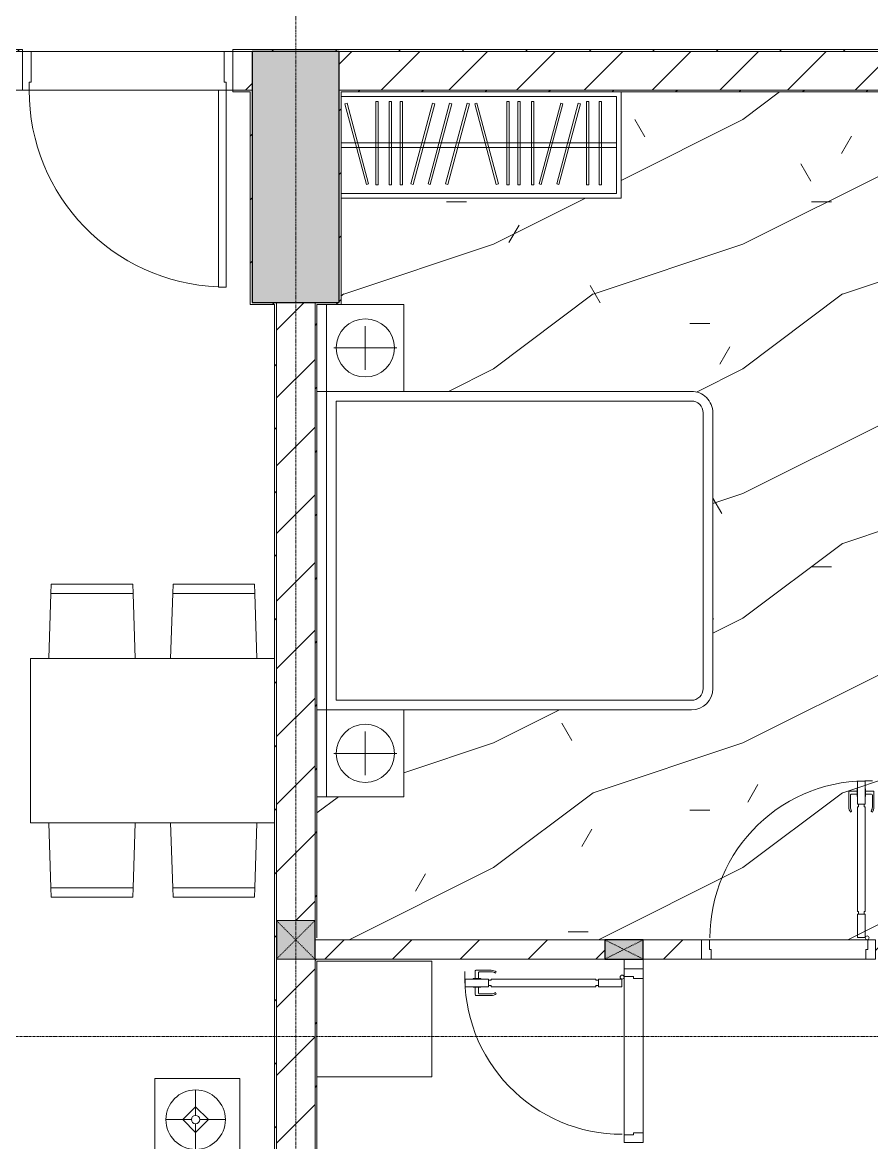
# Model space of a CAD drawing. Header units: millimetres. Extents: x 5121 to 246734, y -48180 to 129206.
# Drawn here: x 59538 to 63935, y 27887 to 33687 of the extents above; entities that cross this region are included whole.
import ezdxf

# ---------------------------------------------------------------- set-up
doc = ezdxf.new("R2010")
doc.units = ezdxf.units.MM
doc.linetypes.add('Dash', pattern=[6, 3, -3])
doc.linetypes.add('Grid Line', pattern=[22.225, 12.7, -3.175, 3.175, -3.175])
for name, color, linetype, lineweight in [('0-1', 7, 'Continuous', 5), ('A-DETL-GENF', 92, 'Continuous', 9), ('A-DETL-GENF-1', 50, 'Continuous', 9), ('A-DOOR', 31, 'Continuous', 9), ('A-DOOR-1', 253, 'Continuous', 9), ('A-DOOR-2', 50, 'Continuous', 9), ('A-DOOR-FRAM', 31, 'Continuous', 9), ('A-FLOR-1', 50, 'Continuous', 9), ('A-FLOR-PATT-1', 9, 'Continuous', 9), ('A-WALL', 113, 'Continuous', 9), ('A-WALL-1', 250, 'Continuous', 18), ('A-WALL-2', 50, 'Continuous', 9), ('A-WALL-PATT-1', 9, 'Continuous', 9), ('A-WALL-PATT-2', 50, 'Continuous', 9), ('A-WALL-PATT-3', 111, 'Continuous', 9), ('G-IMPT-1', 254, 'Continuous', 9), ('I-FURN', 30, 'Continuous', 9), ('I-FURN-1', 253, 'Continuous', 9), ('S-COLS', 52, 'Continuous', 9), ('S-COLS-1', 7, 'Continuous', 5), ('S-COLS-2', 10, 'Continuous', 25), ('S-COLS-3', 50, 'Continuous', 9), ('S-COLS-4', 253, 'Continuous', 9), ('S-COLS-5', 52, 'Continuous', 25), ('S-COLS-6', 52, 'Dash', 9), ('S-COLS-HDLN', 52, 'Dash', 9), ('S-COLS-HDLN-1', 50, 'Dash', 9), ('S-GRID-1', 1, 'Grid Line', 9)]:
    doc.layers.add(name, color=color, linetype=linetype, lineweight=lineweight)
pattern_1 = [(45, (0, 0), (-175.3625, 175.3625), [])]
pattern_2 = [(45, (0, 0), (-164.4023, 164.4023), [])]

# ---------------------------------------------------------------- blocks, each defined once
blk = doc.blocks.new('NCV_TKTC_KET CAU_rvt-1-TKCS_MB TỔNG THỂ TẦNG 1')
at = {"layer": 'S-COLS-1'}
blk.add_hatch(color=256, dxfattribs=at).paths.add_polyline_path([(60852.6, 32236.9), (60852.6, 32237), (61177.6, 32236.9), (61177.6, 33536.9), (60727.6, 33536.9), (60727.6, 32236.9)])
at = {"layer": 'S-COLS-2'}
for p, q in [((61177.6, 33536.9), (60727.6, 33536.9)), ((60727.6, 33536.9), (60727.6, 32236.9)), ((61177.6, 32236.9), (61177.6, 33536.9)), ((60727.6, 32236.9), (61177.6, 32236.9))]:
    blk.add_line(p, q, dxfattribs=at)
blk = doc.blocks.new('DOOR_CW_01 CANH MO-PANEL KINH - DIW_01-900x2200-CỬA GỖ VÂN LAMINATE-553375-TKCS_MB TỔNG THỂ TẦNG 1')
at = {"layer": 'A-DETL-GENF-1'}
for p, q in [((-397, -182), (-397, -62)), ((-397, -62), (-357, -62)), ((-357, -62), (-357, -182)), ((-357, -182), (-397, -182)), ((-397, -196), (-391, -196)), ((-397, -738), (-397, -196)), ((-391, -196), (-391, -182)), ((-391, -182), (-363, -182)), ((-363, -182), (-363, -196)), ((-357, -196), (-363, -196)), ((-357, -196), (-357, -738)), ((-442, -737), (-442, -816.5)), ((-434, -799.5), (-434, -737)), ((-433.9, -711.2), (-427.3, -715.8)), ((-397, -738), (-391, -738)), ((-357, -752), (-397, -752)), ((-397, -752), (-397, -872)), ((-391, -752), (-391, -738)), ((-363, -752), (-391, -752)), ((-357, -738), (-363, -738)), ((-363, -738), (-363, -752)), ((-357, -872), (-357, -752)), ((-320.1, -711.2), (-326.7, -715.8)), ((-320, -799.5), (-320, -737)), ((-312, -737), (-312, -816.5)), ((-399, -803.5), (-430, -803.5)), ((-399, -792.2), (-399, -831.8)), ((-397, -792.2), (-399, -792.2)), ((-397, -792.2), (-397, -831.8)), ((-357, -792.2), (-357, -831.8)), ((-357, -792.2), (-355, -792.2)), ((-355, -792.2), (-355, -831.8)), ((-355, -803.5), (-324, -803.5)), ((-399, -820.5), (-438, -820.5)), ((-399, -831.8), (-397, -831.8)), ((-355, -831.8), (-357, -831.8)), ((-355, -820.5), (-316, -820.5)), ((-397, -872), (-357, -872))]:
    blk.add_line(p, q, dxfattribs=at)
blk.add_circle((-407, -60), 10, dxfattribs=at)
for centre, radius, start, end in [((-407, -60), 814, 268, 0), ((-397, -737), 45, 145, 180), ((-397, -737), 37, 145, 180), ((-357, -737), 37, 0, 35), ((-357, -737), 45, 360, 35), ((-430, -799.5), 4, 180, 270), ((-324, -799.5), 4, 270, 0), ((-438, -816.5), 4, 180, 270), ((-316, -816.5), 4, 270, 0)]:
    blk.add_arc(centre, radius, start, end, dxfattribs=at)
at = {"layer": 'A-DOOR-2'}
for p, q in [((-450, -50), (-450, 50)), ((-450, 50), (-400, 50)), ((-400, 50), (-400, 0)), ((400, 0), (400, 50)), ((400, 50), (450, 50)), ((450, 50), (450, -50)), ((-410, -50), (-450, -50)), ((-410, 0), (-410, -50)), ((-400, 0), (-410, 0)), ((-407, -50), (-382, -50)), ((410, 0), (400, 0)), ((410, -50), (410, 0)), ((450, -50), (410, -50))]:
    blk.add_line(p, q, dxfattribs=at)
blk = doc.blocks.new('GIUONG NGU-2TAB-1600x2000 - GIUONG NGU-2TAB-1600x2000-842839-TKCS_MB TỔNG THỂ TẦNG 1')
at = {"layer": 'I-FURN-1'}
for p, q in [((8.5, 0), (8.5, -50)), ((458.5, -50), (458.5, 0)), ((458.5, 0), (458.5, -50)), ((2108.2, -50), (2108.2, 0)), ((458.5, -50), (8.5, -50)), ((8.5, -50), (8.5, -450.3)), ((8.5, -50), (458.5, -50)), ((458.5, -50), (8.5, -50)), ((8.5, -50), (8.5, -450.3)), ((458.5, -450.3), (458.5, -50)), ((2108.2, -50), (458.5, -50)), ((458.5, -50), (458.5, -1938.9)), ((458.5, -50), (2108.2, -50)), ((458.5, -1938.9), (458.5, -50)), ((458.5, -450.3), (458.5, -50)), ((458.5, -50), (2108.2, -50)), ((2108.2, 0), (2108.2, -50)), ((2558.2, -50), (2108.2, -50)), ((2108.2, -50), (2108.2, -450.3)), ((2108.2, -1938.9), (2108.2, -50)), ((2108.2, -50), (2558.2, -50)), ((2108.2, -50), (2558.2, -50)), ((2108.2, -450.3), (2108.2, -50)), ((2108.2, -50), (2108.2, -1938.9)), ((2558.2, -50), (2558.2, 0)), ((2558.2, -450.3), (2558.2, -50)), ((2558.2, -50), (2558.2, -450.3)), ((233.5, -86.8), (233.5, -413.5)), ((508.5, -100), (2058.2, -100)), ((508.5, -1938.9), (508.5, -100)), ((2058.2, -100), (2058.2, -1938.9)), ((2333.2, -86.8), (2333.2, -413.5)), ((120.2, -250.2), (346.8, -250.2)), ((2446.5, -250.2), (2219.8, -250.2)), ((8.5, -450.3), (458.5, -450.3)), ((8.5, -450.3), (458.5, -450.3)), ((2108.2, -450.3), (2558.2, -450.3)), ((2558.2, -450.3), (2108.2, -450.3)), ((1997.1, -2000), (569.6, -2000)), ((569.6, -2050), (1997.1, -2050)), ((1997.1, -2050), (569.6, -2050))]:
    blk.add_line(p, q, dxfattribs=at)
for centre in [(233.5, -250.2), (2333.2, -250.2)]:
    blk.add_circle(centre, 150.7, dxfattribs=at)
for centre, radius, start, end in [((569.6, -1938.9), 111.1, 180, 270), ((569.6, -1938.9), 111.1, 180, 270), ((569.6, -1938.9), 61.1, 180, 270), ((1997.1, -1938.9), 111.1, 270, 360), ((1997.1, -1938.9), 61.1, 270, 0), ((1997.1, -1938.9), 111.1, 270, 0)]:
    blk.add_arc(centre, radius, start, end, dxfattribs=at)
blk = doc.blocks.new('TU QUAN AO-SUITE ROOM_3 - TU QUAN AO-SUITE ROOM_3-V7-TKCS_MB TỔNG THỂ TẦNG 1')
at = {"layer": 'I-FURN-1'}
for p, q in [((-550, -50), (-550, -1500)), ((-550, -1500), (-550, -50)), ((-550, -50), (-550, -576)), ((-526, -1476), (-526, -50)), ((-526, -50), (-526, -600)), ((-287, -50), (-287, -576)), ((-263, -50), (-263, -576)), ((-24, -49.8), (-24, -1476)), ((-478.3, -181.1), (-61.3, -69.4)), ((-58.2, -80.9), (-475.2, -192.7)), ((-61.3, -69.4), (-58.2, -80.9)), ((-480.1, -229.7), (-50.1, -229.7)), ((-480.1, -241.7), (-480.1, -229.7)), ((-475.2, -192.7), (-478.3, -181.1)), ((-50.1, -229.7), (-50.1, -241.7)), ((-50.1, -241.7), (-480.1, -241.7)), ((-480.1, -299.2), (-50.1, -299.2)), ((-480.1, -311.2), (-480.1, -299.2)), ((-50.1, -311.2), (-480.1, -311.2)), ((-50.1, -299.2), (-50.1, -311.2)), ((-480.1, -356.4), (-50.1, -356.4)), ((-480.1, -368.4), (-480.1, -356.4)), ((-50.1, -368.4), (-480.1, -368.4)), ((-50.1, -356.4), (-50.1, -368.4)), ((-475.2, -411.5), (-478.3, -423.1)), ((-478.3, -423.1), (-61.3, -534.9)), ((-58.2, -523.3), (-475.2, -411.5)), ((-475.2, -500.3), (-478.3, -511.9)), ((-478.3, -511.9), (-61.3, -623.6)), ((-58.2, -612.1), (-475.2, -500.3)), ((-287, -576), (-287, -1476)), ((-263, -576), (-263, -1476)), ((-61.3, -534.9), (-58.2, -523.3)), ((-526, -1476), (-526, -600)), ((-475.2, -591.5), (-478.3, -603.1)), ((-478.3, -603.1), (-61.3, -714.9)), ((-58.2, -703.3), (-475.2, -591.5)), ((-61.3, -623.6), (-58.2, -612.1)), ((-478.3, -853.9), (-61.3, -742.1)), ((-58.2, -753.7), (-475.2, -865.5)), ((-61.3, -714.9), (-58.2, -703.3)), ((-61.3, -742.1), (-58.2, -753.7)), ((-475.2, -865.5), (-478.3, -853.9)), ((-480.1, -908.6), (-480.1, -920.6)), ((-480.1, -908.6), (-480.1, -920.6)), ((-50.1, -908.6), (-480.1, -908.6)), ((-480.1, -920.6), (-50.1, -920.6)), ((-50.1, -920.6), (-50.1, -908.6)), ((-480.1, -965.8), (-480.1, -977.8)), ((-480.1, -965.8), (-480.1, -977.8)), ((-50.1, -965.8), (-480.1, -965.8)), ((-480.1, -977.8), (-50.1, -977.8)), ((-50.1, -977.8), (-50.1, -965.8)), ((-480.1, -1035.3), (-480.1, -1047.3)), ((-480.1, -1035.3), (-480.1, -1047.3)), ((-50.1, -1035.3), (-480.1, -1035.3)), ((-50.1, -1047.3), (-50.1, -1035.3)), ((-480.1, -1047.3), (-50.1, -1047.3)), ((-475.2, -1075.3), (-478.3, -1086.9)), ((-478.3, -1086.9), (-61.3, -1198.6)), ((-58.2, -1187.1), (-475.2, -1075.3)), ((-475.2, -1166.5), (-478.3, -1178.1)), ((-478.3, -1178.1), (-61.3, -1289.9)), ((-58.2, -1278.3), (-475.2, -1166.5)), ((-61.3, -1198.6), (-58.2, -1187.1)), ((-480.1, -1320.5), (-480.1, -1332.5)), ((-480.1, -1320.5), (-480.1, -1332.5)), ((-50.1, -1320.5), (-480.1, -1320.5)), ((-480.1, -1332.5), (-50.1, -1332.5)), ((-61.3, -1289.9), (-58.2, -1278.3)), ((-50.1, -1332.5), (-50.1, -1320.5)), ((-480.1, -1386.9), (-480.1, -1398.9)), ((-480.1, -1386.9), (-480.1, -1398.9)), ((-50.1, -1386.9), (-480.1, -1386.9)), ((-50.1, -1398.9), (-50.1, -1386.9)), ((-480.1, -1398.9), (-50.1, -1398.9)), ((-550, -1500), (0, -1500)), ((0, -1500), (-550, -1500)), ((-24, -1476), (-526, -1476))]:
    blk.add_line(p, q, dxfattribs=at)
blk = doc.blocks.new('MAY GIAT - MAY GIAT_dwg-348053-TKCS_MB TỔNG THỂ TẦNG 1')
at = {"layer": 'G-IMPT-1', "flags": 128}
blk.add_lwpolyline([(5, 596.6), (5, 2.3), (605, 2.3), (605, 596.6)], dxfattribs=at)
blk = doc.blocks.new('MAY GIAT - MAY GIAT-348233-TKCS_MB TỔNG THỂ TẦNG 1')
at = {"layer": 'I-FURN-1'}
for p, q in [((5, 596.6), (5, 2.3)), ((605, 2.3), (605, 596.6)), ((5, 2.3), (605, 2.3))]:
    blk.add_line(p, q, dxfattribs=at)
blk.add_blockref('MAY GIAT - MAY GIAT_dwg-348053-TKCS_MB TỔNG THỂ TẦNG 1', (0, 0))
blk = doc.blocks.new('RES_BAN AN 1 - RES_BAN AN 1-V10-TKCS_MB TỔNG THỂ TẦNG 1')
at = {"layer": 'I-FURN-1'}
for p, q in [((-425, 1275), (425, 1275)), ((-425, 11.8), (-425, 1275)), ((425, 1275), (425, 11.8)), ((-761.9, 1168.8), (-809.6, 1167.2)), ((-809.6, 1167.2), (-809.6, 745.3)), ((-425, 1180), (-761.9, 1168.8)), ((-761.9, 1168.8), (-761.9, 743.8)), ((-761.9, 743.8), (-761.9, 1168.8)), ((-425, 732.5), (-425, 1180)), ((425, 1180), (761.9, 1168.8)), ((425, 732.5), (425, 1180)), ((761.9, 1168.8), (761.9, 743.8)), ((761.9, 1168.8), (761.9, 743.8)), ((809.6, 1167.2), (761.9, 1168.8)), ((809.6, 745.3), (809.6, 1167.2)), ((-809.6, 745.3), (-761.9, 743.8)), ((-761.9, 743.8), (-425, 732.5)), ((761.9, 743.8), (425, 732.5)), ((761.9, 743.8), (809.6, 745.3)), ((-809.6, 536.9), (-761.9, 538.5)), ((-809.6, 115.1), (-809.6, 536.9)), ((-425, 549.7), (-761.9, 538.5)), ((-761.9, 538.5), (-761.9, 113.5)), ((-761.9, 538.5), (-761.9, 113.5)), ((-425, 102.3), (-425, 549.7)), ((425, 549.7), (761.9, 538.5)), ((425, 102.3), (425, 549.7)), ((761.9, 538.5), (761.9, 113.5)), ((761.9, 538.5), (809.6, 536.9)), ((761.9, 113.5), (761.9, 538.5)), ((809.6, 536.9), (809.6, 115.1)), ((-761.9, 113.5), (-809.6, 115.1)), ((-761.9, 113.5), (-425, 102.3)), ((761.9, 113.5), (425, 102.3)), ((809.6, 115.1), (761.9, 113.5))]:
    blk.add_line(p, q, dxfattribs=at)
blk = doc.blocks.new('LOBBY_SOFA_1 - LOBBY_SOFA_1-V11-TKCS_MB TỔNG THỂ TẦNG 1')
at = {"layer": 'I-FURN'}
for p, q in [((-2556, -14.9), (-2556, -660)), ((-708, -660), (-708, -14.9)), ((-2457, -66), (-2457, -660)), ((-807, -66), (-2457, -66)), ((-807, -660), (-807, -66)), ((-807, -143), (-2457, -143)), ((-1907, -143), (-1907, -660)), ((-1357, -143), (-1357, -660)), ((-3128.2, -193.5), (-2688.2, -193.5)), ((-3128.2, -633.5), (-3128.2, -193.5)), ((-2688.2, -193.5), (-2688.2, -633.5)), ((-575.9, -193.5), (-575.9, -633.5)), ((-135.9, -193.5), (-575.9, -193.5)), ((-135.9, -633.5), (-135.9, -193.5)), ((-2915.4, -269), (-2915.4, -401)), ((-348.6, -269), (-348.6, -401)), ((-2915.4, -357), (-2981.4, -423)), ((-2849.4, -423), (-2915.4, -357)), ((-414.6, -423), (-348.6, -357)), ((-348.6, -357), (-282.6, -423)), ((-2937.4, -423), (-3069.4, -423)), ((-2981.4, -423), (-2915.4, -489)), ((-2915.4, -489), (-2849.4, -423)), ((-2915.4, -445), (-2915.4, -577)), ((-2893.4, -423), (-2761.4, -423)), ((-370.6, -423), (-502.6, -423)), ((-348.6, -489), (-414.6, -423)), ((-282.6, -423), (-348.6, -489)), ((-348.6, -445), (-348.6, -577)), ((-326.6, -423), (-194.6, -423)), ((-2688.2, -633.5), (-3128.2, -633.5)), ((-575.9, -633.5), (-135.9, -633.5)), ((-2556, -660), (-708, -660)), ((-1160.3, -1020.5), (-2128.3, -1020.5)), ((-2172.3, -1064.5), (-2172.3, -1504.5)), ((-1116.3, -1504.5), (-1116.3, -1064.5)), ((-2128.3, -1548.5), (-1160.3, -1548.5))]:
    blk.add_line(p, q, dxfattribs=at)
for centre, radius in [((-2915.4, -423), 154), ((-348.6, -423), 154), ((-2915.4, -423), 22), ((-348.6, -423), 22)]:
    blk.add_circle(centre, radius, dxfattribs=at)
for centre, start, end in [((-2128.3, -1064.5), 90, 180), ((-1160.3, -1064.5), 0, 90), ((-2128.3, -1504.5), 180, 270), ((-1160.3, -1504.5), 270, 0)]:
    blk.add_arc(centre, 44, start, end, dxfattribs=at)
at = {"layer": 'I-FURN-1'}
for p, q in [((-2556, -14.9), (-2556, -660)), ((-708, -660), (-708, -14.9)), ((-2688.2, -193.5), (-3128.2, -193.5)), ((-3128.2, -193.5), (-3128.2, -633.5)), ((-2688.2, -633.5), (-2688.2, -193.5)), ((-135.9, -193.5), (-575.9, -193.5)), ((-575.9, -193.5), (-575.9, -633.5)), ((-135.9, -633.5), (-135.9, -193.5)), ((-3128.2, -633.5), (-2688.2, -633.5)), ((-575.9, -633.5), (-135.9, -633.5)), ((-2556, -660), (-708, -660)), ((-1160.3, -1020.5), (-2128.3, -1020.5)), ((-2172.3, -1064.5), (-2172.3, -1504.5)), ((-1116.3, -1504.5), (-1116.3, -1064.5)), ((-2128.3, -1548.5), (-1160.3, -1548.5))]:
    blk.add_line(p, q, dxfattribs=at)
for centre, start, end in [((-2128.3, -1064.5), 90, 180), ((-1160.3, -1064.5), 0, 90), ((-2128.3, -1504.5), 180, 270), ((-1160.3, -1504.5), 270, 0)]:
    blk.add_arc(centre, 44, start, end, dxfattribs=at)
blk = doc.blocks.new('G1_SOF - BO TRU - 100x200-V74-TKCS_MB TỔNG THỂ TẦNG 1')
at = {"layer": 'S-COLS-3'}
blk.add_hatch(color=256, dxfattribs=at).paths.add_polyline_path([(50, -100), (50, 100), (-50, 100), (-50, -100), (-44.8, -100)])
at = {"layer": 'S-COLS-2'}
for p, q in [((50, 100), (-50, 100)), ((-50, 100), (-50, -100)), ((50, -100), (50, 100)), ((-50, -100), (50, -100))]:
    blk.add_line(p, q, dxfattribs=at)
at = {"layer": 'S-COLS-HDLN-1'}
for p, q in [((50, 100), (-50, -100)), ((-50, 100), (50, -100))]:
    blk.add_line(p, q, dxfattribs=at)
blk = doc.blocks.new('DOOR_CW_01 CANH MO-PANEL KINH - DIG_01-900x2200-CỬA NHÔM KÍNH-400860-TKCS_MB TỔNG THỂ TẦNG 1')
at = {"layer": 'A-DETL-GENF-1'}
for p, q in [((-397, -182), (-397, -62)), ((-397, -62), (-357, -62)), ((-357, -62), (-357, -182)), ((-357, -182), (-397, -182)), ((-397, -196), (-391, -196)), ((-397, -738), (-397, -196)), ((-391, -196), (-391, -182)), ((-391, -182), (-363, -182)), ((-363, -182), (-363, -196)), ((-357, -196), (-363, -196)), ((-357, -196), (-357, -738)), ((-442, -737), (-442, -816.5)), ((-434, -799.5), (-434, -737)), ((-433.9, -711.2), (-427.3, -715.8)), ((-397, -738), (-391, -738)), ((-357, -752), (-397, -752)), ((-397, -752), (-397, -872)), ((-391, -752), (-391, -738)), ((-363, -752), (-391, -752)), ((-357, -738), (-363, -738)), ((-363, -738), (-363, -752)), ((-357, -872), (-357, -752)), ((-320.1, -711.2), (-326.7, -715.8)), ((-320, -799.5), (-320, -737)), ((-312, -737), (-312, -816.5)), ((-399, -803.5), (-430, -803.5)), ((-399, -792.2), (-399, -831.8)), ((-397, -792.2), (-399, -792.2)), ((-397, -792.2), (-397, -831.8)), ((-357, -792.2), (-357, -831.8)), ((-357, -792.2), (-355, -792.2)), ((-355, -792.2), (-355, -831.8)), ((-355, -803.5), (-324, -803.5)), ((-399, -820.5), (-438, -820.5)), ((-399, -831.8), (-397, -831.8)), ((-355, -831.8), (-357, -831.8)), ((-355, -820.5), (-316, -820.5)), ((-397, -872), (-357, -872))]:
    blk.add_line(p, q, dxfattribs=at)
blk.add_circle((-407, -60), 10, dxfattribs=at)
for centre, radius, start, end in [((-407, -60), 814, 268, 0), ((-397, -737), 45, 145, 180), ((-397, -737), 37, 145, 180), ((-357, -737), 37, 0, 35), ((-357, -737), 45, 360, 35), ((-430, -799.5), 4, 180, 270), ((-324, -799.5), 4, 270, 0), ((-438, -816.5), 4, 180, 270), ((-316, -816.5), 4, 270, 0)]:
    blk.add_arc(centre, radius, start, end, dxfattribs=at)
at = {"layer": 'A-DOOR-2'}
for p, q in [((-450, -50), (-450, 50)), ((-450, 50), (-400, 50)), ((-400, 50), (-400, 0)), ((400, 0), (400, 50)), ((400, 50), (450, 50)), ((450, 50), (450, -50)), ((-410, -50), (-450, -50)), ((-410, 0), (-410, -50)), ((-400, 0), (-410, 0)), ((-407, -50), (-382, -50)), ((410, 0), (400, 0)), ((410, -50), (410, 0)), ((450, -50), (410, -50))]:
    blk.add_line(p, q, dxfattribs=at)
blk = doc.blocks.new('NCV_TKTC_TANG 1_rvt-1-TKCS_MB TỔNG THỂ TẦNG 1')
at = {"layer": 'A-FLOR-PATT-1'}
h = blk.add_hatch(dxfattribs=at)
h.set_pattern_fill('FP_5', color=256, style=0, pattern_type=2)
h.set_pattern_definition([(0, (0, 0), (2519.68, 629.92), [103.937, -1785.823, 103.937, -1785.823, -10078.72]), (0, (0, 0), (2519.68, 629.92), [-3779.52, 103.937, -3675.583, 103.937, -1785.823, -4409.44]), (0, (0, 0), (2519.68, 629.92), [-9448.8, 103.937, -1155.903, 103.937, -3045.663]), (120, (944.9, 314.96), (-1805.367, 1867.147), [103.937, -1785.823, 103.937, -11864.543]), (120, (944.9, 314.96), (-1805.367, 1867.147), [-1993.697, -1785.823, 103.937, -3675.583, -6299.2]), (120, (944.9, 314.96), (-1805.367, 1867.147), [-7559.04, 103.937, -1785.823, 103.937, -4305.503]), (120, (944.9, 314.96), (-1805.367, 1867.147), [-9552.737, -1155.903, 103.937, -3045.663]), (240, (1259.84, 1574.8), (-714.313, -2497.067), [103.937, -1785.823, 103.937, -11864.543]), (240, (1259.84, 1574.8), (-714.313, -2497.067), [-1993.697, -1785.823, 103.937, -3675.583, -6299.2]), (240, (1259.84, 1574.8), (-714.313, -2497.067), [-7559.04, 103.937, -1785.823, 103.937, -4305.503]), (240, (1259.84, 1574.8), (-714.313, -2497.067), [-9552.737, -1155.903, 103.937, -3045.663])])
h.paths.add_polyline_path([(62682.4, 28936.9), (64042.6, 28936.9), (64042.6, 32436.9), (64052.6, 32436.9), (64052.6, 33236.9), (64042.6, 33236.9), (64042.6, 33326.9), (62637.6, 33326.9), (62637.6, 32776.9), (61187.6, 32776.9), (61186.3, 32226.9), (61512.9, 32226.8), (61512.9, 31776.8), (63001.5, 31776.8), (63030.2, 31773), (63057, 31761.9), (63080, 31744.2), (63097.7, 31721.2), (63108.8, 31694.4), (63112.6, 31665.7), (63112.6, 30238.2), (63108.8, 30209.5), (63097.7, 30182.7), (63080, 30159.7), (63057, 30142), (63030.2, 30130.9), (63001.5, 30127.1), (61512.9, 30127.1), (61512.9, 29677.1), (61062.6, 29677.1), (61062.6, 28936.9), (62652.6, 28936.9)])
h = blk.add_hatch(dxfattribs=at)
h.set_pattern_fill('FP_4', color=256, style=0, pattern_type=2)
h.set_pattern_definition([(216.87, (516.46, 1291.15), (3873.4454, 2582.3069), [645.575, -5810.175]), (206.565, (1291.15, 903.8), (-1291.1515, -1291.149), [1443.55, -1443.55]), (198.435, (1291.15, 258.23), (-2582.2983, -1291.1527), [816.596, -3266.38])])
h.paths.add_polyline_path([(62682.4, 28936.9), (64042.6, 28936.9), (64042.6, 32436.9), (64052.6, 32436.9), (64052.6, 33236.9), (64042.6, 33236.9), (64042.6, 33326.9), (62637.6, 33326.9), (62637.6, 32776.9), (61187.6, 32776.9), (61186.3, 32226.9), (61512.9, 32226.8), (61512.9, 31776.8), (63001.5, 31776.8), (63030.2, 31773), (63057, 31761.9), (63080, 31744.2), (63097.7, 31721.2), (63108.8, 31694.4), (63112.6, 31665.7), (63112.6, 30238.2), (63108.8, 30209.5), (63097.7, 30182.7), (63080, 30159.7), (63057, 30142), (63030.2, 30130.9), (63001.5, 30127.1), (61512.9, 30127.1), (61512.9, 29677.1), (61062.6, 29677.1), (61062.6, 28936.9), (62652.6, 28936.9)])
at = {"layer": 'A-WALL-PATT-1'}
h = blk.add_hatch(dxfattribs=at)
h.set_pattern_fill('FP_2', color=256, style=0, pattern_type=2)
h.set_pattern_definition(pattern_1)
h.paths.add_polyline_path([(64053, 28836.9), (64254.2, 28836.9), (64254.2, 28936.9), (63954.6, 28936.9), (63954.6, 28836.9), (64052.6, 28836.9)])
h.paths.add_polyline_path([(65500.7, 28836.9), (65852.6, 28836.9), (65852.6, 28936.9), (65054.2, 28936.9), (65054.2, 28836.9)])
h.paths.add_polyline_path([(61917.5, 28836.9), (62552.6, 28836.9), (62552.6, 28936.9), (61052.6, 28936.9), (61052.6, 28836.9), (61672.8, 28836.9)])
h.paths.add_polyline_path([(62752.6, 28836.9), (63054.6, 28836.9), (63054.6, 28936.9), (62752.6, 28936.9), (62752.6, 28861.8)])
at = {"layer": 'A-WALL-PATT-2'}
h = blk.add_hatch(dxfattribs=at)
h.set_pattern_fill('FP_10', color=256, style=0, pattern_type=2)
h.set_pattern_definition(pattern_2)
h.paths.add_polyline_path([(60627.6, 33326.9), (60727.6, 33326.9), (60727.6, 33336.9), (60627.6, 33336.9)])
h.paths.add_polyline_path([(57878.7, 33326.9), (59537.6, 33326.9), (59537.6, 33336.9), (57852.6, 33336.9), (57853.6, 33326.9), (57862.6, 33326.9)])
h = blk.add_hatch(dxfattribs=at)
h.set_pattern_fill('FP_10', color=256, style=0, pattern_type=2)
h.set_pattern_definition(pattern_2)
h.paths.add_polyline_path([(60727.6, 32236.9), (60727.6, 33326.9), (60717.6, 33326.9), (60717.6, 32236.9)])
h = blk.add_hatch(dxfattribs=at)
h.set_pattern_fill('FP_10', color=256, style=0, pattern_type=2)
h.set_pattern_definition(pattern_2)
h.paths.add_polyline_path([(63990.3, 33326.9), (64042.6, 33326.9), (64042.6, 33336.9), (61177.6, 33336.9), (61177.6, 33326.9), (63918.7, 33326.9)])
h = blk.add_hatch(dxfattribs=at)
h.set_pattern_fill('FP_10', color=256, style=0, pattern_type=2)
h.set_pattern_definition(pattern_2)
h.paths.add_polyline_path([(61186.3, 32226.9), (61187.6, 32226.9), (61187.6, 33326.9), (61177.6, 33326.9), (61177.6, 32226.9)])
h = blk.add_hatch(dxfattribs=at)
h.set_pattern_fill('FP_10', color=256, style=0, pattern_type=2)
h.set_pattern_definition(pattern_2)
h.paths.add_polyline_path([(60719.1, 32226.9), (60842.6, 32226.9), (60842.6, 32236.9), (60717.6, 32236.9), (60717.6, 32226.9)])
h = blk.add_hatch(dxfattribs=at)
h.set_pattern_fill('FP_10', color=256, style=0, pattern_type=2)
h.set_pattern_definition(pattern_2)
h.paths.add_polyline_path([(60852.6, 25546.9), (60852.6, 32236.9), (60842.6, 32236.9), (60842.6, 25546.9)])
h = blk.add_hatch(dxfattribs=at)
h.set_pattern_fill('FP_10', color=256, style=0, pattern_type=2)
h.set_pattern_definition(pattern_2)
h.paths.add_polyline_path([(61052.6, 28936.9), (61062.6, 28936.9), (61062.6, 32236.9), (61052.6, 32236.9), (61052.6, 29036.9)])
h = blk.add_hatch(dxfattribs=at)
h.set_pattern_fill('FP_10', color=256, style=0, pattern_type=2)
h.set_pattern_definition(pattern_2)
h.paths.add_polyline_path([(61177.5, 32226.9), (61177.6, 32226.9), (61177.6, 32236.9), (61062.6, 32236.9), (61062.6, 32226.9), (61177.2, 32226.9)])
h = blk.add_hatch(dxfattribs=at)
h.set_pattern_fill('FP_10', color=256, style=0, pattern_type=2)
h.set_pattern_definition(pattern_2)
h.paths.add_polyline_path([(61052.6, 25536.9), (61062.6, 25536.9), (61062.6, 28836.9), (61052.6, 28836.9), (61052.6, 26654.4)])
at = {"layer": 'A-FLOR-1'}
for p, q in [((60582.6, 33536.9), (59582.6, 33536.9)), ((60592.6, 33336.9), (59572.6, 33336.9)), ((59572.6, 33336.9), (60592.6, 33336.9)), ((63094.6, 28936.9), (63914.6, 28936.9)), ((63904.6, 28836.9), (63104.6, 28836.9)), ((62752.6, 28736.9), (62752.6, 27936.9))]:
    blk.add_line(p, q, dxfattribs=at)
at = {"layer": 'A-WALL-1'}
for p, q in [((60727.6, 33336.9), (60627.6, 33336.9)), ((60627.6, 33336.9), (60627.6, 33326.9)), ((60627.6, 33326.9), (60717.6, 33326.9)), ((60717.6, 33326.9), (60717.6, 32236.9)), ((60727.6, 33326.9), (60727.6, 33336.9)), ((60727.6, 32236.9), (60727.6, 33326.9)), ((64042.6, 33336.9), (61177.6, 33336.9)), ((61177.6, 33336.9), (61177.6, 33326.9)), ((61177.6, 33326.9), (61177.6, 32236.9)), ((61187.6, 33326.9), (64042.6, 33326.9)), ((61187.6, 32226.9), (61187.6, 33326.9)), ((60717.6, 32236.9), (60717.6, 32226.9)), ((60717.6, 32226.9), (60842.6, 32226.9)), ((60842.6, 32236.9), (60727.6, 32236.9)), ((60852.6, 32236.9), (60842.6, 32236.9)), ((60842.6, 32226.9), (60842.6, 25546.9)), ((60852.6, 25546.9), (60852.6, 32236.9)), ((61052.6, 32236.9), (61052.6, 28936.9)), ((61062.6, 32236.9), (61052.6, 32236.9)), ((61177.6, 32236.9), (61062.6, 32236.9)), ((61062.6, 28946.9), (61062.6, 32226.9)), ((61062.6, 32226.9), (61177.6, 32226.9)), ((61177.6, 32226.9), (61187.6, 32226.9)), ((61062.6, 28936.9), (61052.6, 28936.9)), ((61052.6, 28936.9), (61052.6, 28836.9)), ((61052.6, 28936.9), (61062.6, 28936.9)), ((61052.6, 28836.9), (61062.6, 28836.9)), ((61052.6, 28836.9), (61052.6, 25536.9)), ((61062.6, 28836.9), (61052.6, 28836.9)), ((62652.6, 28836.9), (62652.6, 28826.9)), ((62752.6, 28826.9), (62752.6, 28836.9)), ((61062.6, 25546.9), (61062.6, 28826.9))]:
    blk.add_line(p, q, dxfattribs=at)
at = {"layer": 'A-WALL-2'}
for p, q in [((62552.6, 28936.9), (61062.6, 28936.9)), ((63054.6, 28936.9), (62752.6, 28936.9)), ((63094.6, 28936.9), (63914.6, 28936.9)), ((61062.6, 28836.9), (62552.6, 28836.9)), ((62752.6, 28836.9), (63054.6, 28836.9)), ((63904.6, 28836.9), (63104.6, 28836.9)), ((62652.6, 28826.9), (62652.6, 28786.9)), ((62752.6, 28786.9), (62752.6, 28826.9)), ((62652.6, 27926.9), (62652.6, 28746.9)), ((62752.6, 28736.9), (62752.6, 27936.9))]:
    blk.add_line(p, q, dxfattribs=at)
at = {"layer": 'A-DOOR-1'}
for name, p, rotation in [('DOOR_CW_01 CANH MO-PANEL KINH - DIW_01-900x2200-CỬA GỖ VÂN LAMINATE-553375-TKCS_MB TỔNG THỂ TẦNG 1', (63504.6, 28886.9), 180), ('DOOR_CW_01 CANH MO-PANEL KINH - DIG_01-900x2200-CỬA NHÔM KÍNH-400860-TKCS_MB TỔNG THỂ TẦNG 1', (62702.6, 28336.9), 269.9999999999989)]:
    blk.add_blockref(name, p, dxfattribs=dict(at, rotation=rotation))
at = {"layer": 'I-FURN-1'}
for name, p, rotation in [('TU QUAN AO-SUITE ROOM_3 - TU QUAN AO-SUITE ROOM_3-V7-TKCS_MB TỔNG THỂ TẦNG 1', (61137.6, 33326.9), 89.9999999999998), ('GIUONG NGU-2TAB-1600x2000 - GIUONG NGU-2TAB-1600x2000-842839-TKCS_MB TỔNG THỂ TẦNG 1', (61062.6, 29668.6), 90.00000000000065), ('RES_BAN AN 1 - RES_BAN AN 1-V10-TKCS_MB TỔNG THỂ TẦNG 1', (60854.3, 29968.2), 90.00000000000026), ('MAY GIAT - MAY GIAT-348233-TKCS_MB TỔNG THỂ TẦNG 1', (61659.2, 28222), 90), ('LOBBY_SOFA_1 - LOBBY_SOFA_1-V11-TKCS_MB TỔNG THỂ TẦNG 1', (60857.5, 25090.4), 270.0000000000005)]:
    blk.add_blockref(name, p, dxfattribs=dict(at, rotation=rotation))
at = {"layer": 'S-COLS-4', "rotation": 89.99999999999945}
blk.add_blockref('G1_SOF - BO TRU - 100x200-V74-TKCS_MB TỔNG THỂ TẦNG 1', (62652.6, 28886.9), dxfattribs=at)
blk = doc.blocks.new('FD_05 - FD_05-1000x2200mm-835433-TKCS_MB TỔNG THỂ TẦNG 1')
at = {"layer": 'A-DETL-GENF'}
for p, q in [((510, -100), (470, -100)), ((470, -100), (470, -1120)), ((510, -1120), (510, -100)), ((470, -1120), (510, -1120))]:
    blk.add_line(p, q, dxfattribs=at)
blk.add_arc((510, -100), 1020, 180, 267.75253, dxfattribs=at)
at = {"layer": 'A-DOOR-FRAM'}
for p, q in [((-545, 100), (-500, 100)), ((-545, -100), (-545, 100)), ((-500, 100), (-500, -60)), ((500, 100), (545, 100)), ((500, -60), (500, 100)), ((545, 100), (545, -100)), ((-510, -100), (-545, -100)), ((-500, -60), (-510, -60)), ((-510, -60), (-510, -100)), ((510, -60), (500, -60)), ((510, -100), (510, -60)), ((545, -100), (510, -100))]:
    blk.add_line(p, q, dxfattribs=at)
blk = doc.blocks.new('G1_SOF - BO TRU - 200x200-3050151-TKCS_MB TỔNG THỂ TẦNG 1')
at = {"layer": 'S-COLS-HDLN'}
for p, q in [((-100, 100), (100, -100)), ((100, 100), (-100, -100))]:
    blk.add_line(p, q, dxfattribs=at)

msp = doc.modelspace()

# ---------------------------------------------------------------- hatches: boundary and pattern name
at = {"layer": 'A-WALL-PATT-3'}
h = msp.add_hatch(dxfattribs=at)
h.set_pattern_fill('FP_1', color=256, style=0, pattern_type=2)
h.set_pattern_definition(pattern_1)
h.paths.add_polyline_path([(52937.6, 33336.9), (56452.6, 33336.9), (56452.6, 33536.9), (52927.6, 33536.9), (52927.6, 33336.9)])
h.paths.add_polyline_path([(60682.8, 33336.9), (60727.6, 33336.9), (60727.6, 33536.9), (60627.6, 33536.9), (60627.6, 33336.9)])
h.paths.add_polyline_path([(56652.6, 33336.9), (59537.6, 33336.9), (59537.6, 33536.9), (56652.6, 33536.9)])
h = msp.add_hatch(dxfattribs=at)
h.set_pattern_fill('FP_43', color=256, style=0, pattern_type=2)
h.set_pattern_definition(pattern_2)
h.paths.add_polyline_path([(73647.1, 33536.9), (80552.6, 33537.4), (80552.6, 33546.9), (70567.6, 33546.9), (70567.6, 33536.9), (73029.8, 33536.9)])
h.paths.add_polyline_path([(61917.5, 33536.9), (67737.6, 33536.9), (67737.6, 33546.9), (60627.6, 33546.9), (60627.6, 33536.9), (61177.6, 33536.9)])
h.paths.add_polyline_path([(59448.1, 33536.9), (59537.6, 33536.9), (59535.4, 33546.9), (56652.6, 33546.9), (56652.6, 33536.9), (58213.4, 33536.9)])
h.paths.add_polyline_path([(68827.6, 33536.9), (69477.6, 33536.9), (69475.4, 33546.9), (68827.6, 33546.9)])
h = msp.add_hatch(dxfattribs=at)
h.set_pattern_fill('FP_1', color=256, style=0, pattern_type=2)
h.set_pattern_definition(pattern_1)
h.paths.add_polyline_path([(65002.6, 33336.9), (65852.9, 33336.9), (65852.9, 33536.9), (61177.6, 33536.9), (61177.6, 33336.9), (64902.6, 33336.9)])
h.paths.add_polyline_path([(68827.6, 33336.9), (68927.6, 33336.9), (68927.6, 33536.9), (68827.6, 33536.9), (68827.6, 33376.9)])
h.paths.add_polyline_path([(66856.3, 33336.9), (67737.6, 33336.9), (67737.6, 33536.9), (66052.9, 33535.9), (66053.6, 33336.9), (66669.4, 33336.9)])
h = msp.add_hatch(dxfattribs=at)
h.set_pattern_fill('FP_1', color=256, style=0, pattern_type=2)
h.set_pattern_definition(pattern_1)
h.paths.add_polyline_path([(60857.5, 25536.9), (61052.6, 25536.9), (61052.6, 28836.9), (60852.6, 28836.9), (60852.6, 25536.9)])
h.paths.add_polyline_path([(60916.5, 29036.9), (61052.6, 29036.9), (61052.6, 32237), (60852.6, 32237), (60852.6, 29036.9)])
at = {"layer": 'S-COLS-1'}
msp.add_hatch(color=256, dxfattribs=at).paths.add_polyline_path([(60852.6, 28836.9), (61052.6, 28836.9), (61052.6, 29036.9), (60852.6, 29036.9), (60852.6, 28936.9)])

# ---------------------------------------------------------------- linework, layer by layer
at = {"layer": 'A-WALL'}
for p, q in [((59537.6, 33536.9), (56652.6, 33536.9)), ((56652.6, 33536.9), (59537.6, 33536.9)), ((59582.6, 33536.9), (60582.6, 33536.9)), ((60727.6, 33536.9), (60627.6, 33536.9)), ((60627.6, 33536.9), (60727.6, 33536.9)), ((65852.9, 33536.9), (61177.6, 33536.9)), ((60592.6, 33336.9), (59572.6, 33336.9)), ((60852.6, 29036.9), (61052.6, 29036.9)), ((61052.6, 28836.9), (60852.6, 28836.9))]:
    msp.add_line(p, q, dxfattribs=at)
at = {"layer": 'A-WALL-1'}
for p, q in [((59537.6, 33546.9), (56662.6, 33546.9)), ((59537.6, 33536.9), (59537.6, 33546.9)), ((67737.6, 33546.9), (60627.6, 33546.9)), ((60627.6, 33546.9), (60627.6, 33536.9)), ((60727.6, 33336.9), (60727.6, 33536.9)), ((60727.6, 33536.9), (61177.6, 33536.9)), ((61177.6, 33536.9), (61177.6, 33336.9)), ((56652.6, 33336.9), (59537.6, 33336.9)), ((60627.6, 33336.9), (60727.6, 33336.9)), ((61177.6, 33336.9), (65852.9, 33336.9)), ((61052.6, 32237), (60852.6, 32237)), ((60852.6, 32237), (60852.6, 29036.9)), ((61052.6, 29036.9), (61052.6, 32237)), ((60852.6, 28836.9), (60852.6, 25536.9)), ((61052.6, 25536.9), (61052.6, 28836.9))]:
    msp.add_line(p, q, dxfattribs=at)
at = {"layer": 'S-COLS'}
for p, q in [((61052.6, 29036.9), (60852.6, 29036.9)), ((60852.6, 28836.9), (61052.6, 28836.9))]:
    msp.add_line(p, q, dxfattribs=at)
at = {"layer": 'S-COLS-5'}
for p, q in [((60852.6, 29036.9), (60852.6, 28836.9)), ((61052.6, 28836.9), (61052.6, 29036.9))]:
    msp.add_line(p, q, dxfattribs=at)
at = {"layer": 'S-GRID-1'}
for p, q in [((60952.6, 23210.6), (60952.6, 78232.7)), ((125364.8, 33536.9), (35538.8, 33536.9)), ((129301.8, 28436.9), (31601.8, 28436.9))]:
    msp.add_line(p, q, dxfattribs=at)

# ---------------------------------------------------------------- block references
at = {"layer": '0-1'}
for name in ['NCV_TKTC_KET CAU_rvt-1-TKCS_MB TỔNG THỂ TẦNG 1', 'NCV_TKTC_TANG 1_rvt-1-TKCS_MB TỔNG THỂ TẦNG 1']:
    msp.add_blockref(name, (0, 0), dxfattribs=at)
at = {"layer": 'A-DOOR'}
msp.add_blockref('FD_05 - FD_05-1000x2200mm-835433-TKCS_MB TỔNG THỂ TẦNG 1', (60082.6, 33436.9), dxfattribs=at)
at = {"layer": 'S-COLS-6'}
msp.add_blockref('G1_SOF - BO TRU - 200x200-3050151-TKCS_MB TỔNG THỂ TẦNG 1', (60952.6, 28936.9), dxfattribs=at)

doc.saveas('drawing.dxf')
